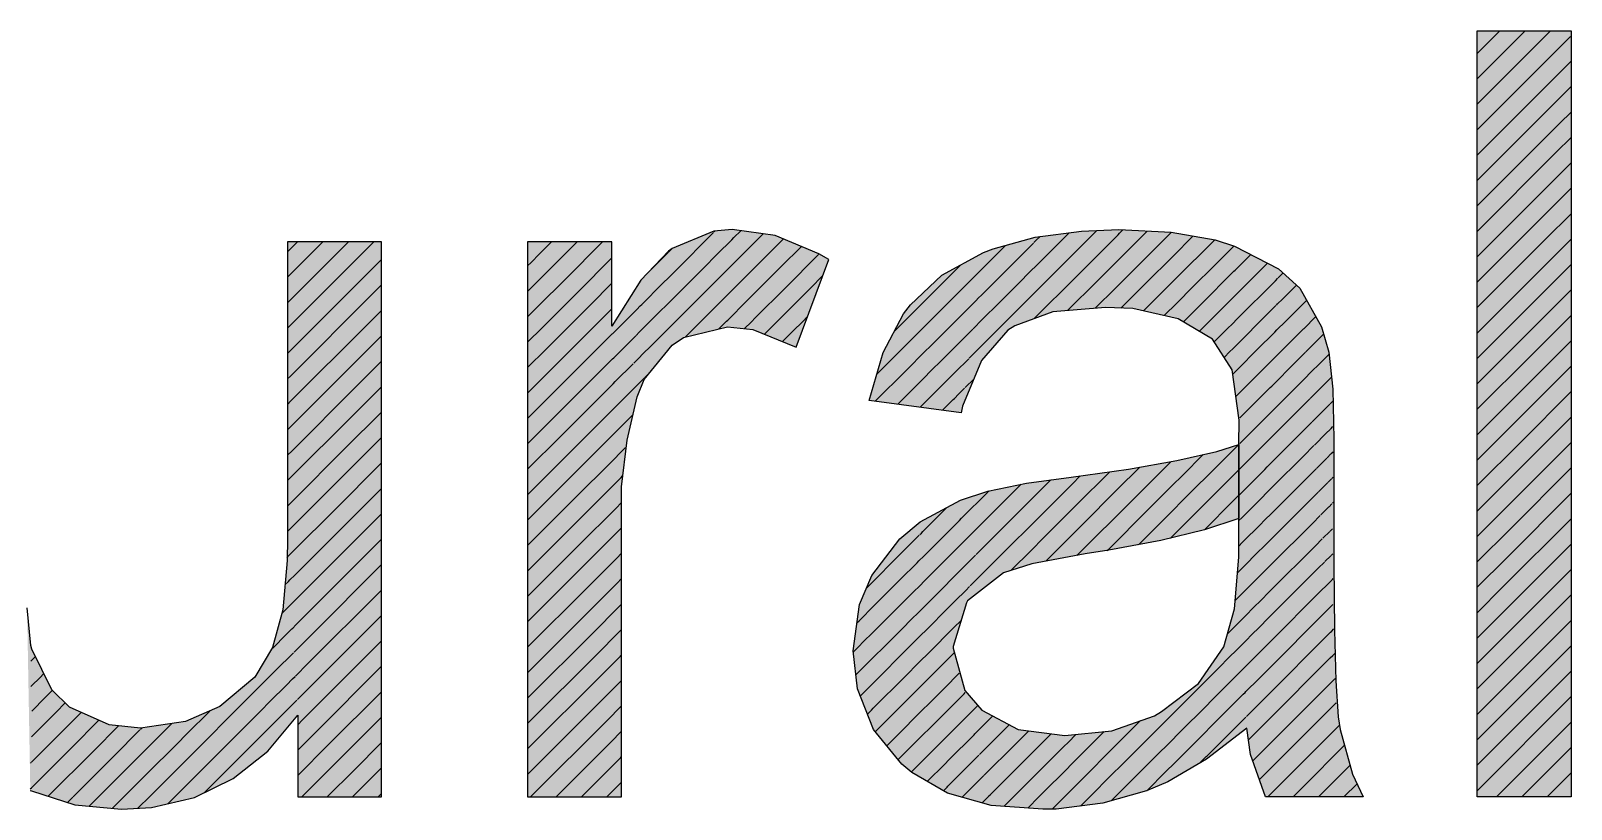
# Model space of a CAD drawing. Extents: x -15895 to 12929, y -2522 to 15173.
# Drawn here: x -8914.33 to -8892.9, y 11065.75 to 11076.58 of the extents above; entities that cross this region are included whole.
import ezdxf

# ---------------------------------------------------------------- set-up
doc = ezdxf.new("R2010")
doc.units = 0
doc.layers.add('MTH-CARIMBO-TXT1', color=1, linetype='Continuous')

msp = doc.modelspace()

# ---------------------------------------------------------------- linework, layer by layer
at = {"layer": 'MTH-CARIMBO-TXT1', "linetype": 'Continuous'}
for p, q in [((-8894.209, 11075.555), (-8893.187, 11076.577)), ((-8894.209, 11075.909), (-8893.54, 11076.577)), ((-8894.209, 11076.262), (-8893.894, 11076.577)), ((-8894.209, 11075.202), (-8892.911, 11076.5)), ((-8892.96, 11076.097), (-8892.901, 11076.156)), ((-8894.209, 11074.848), (-8892.96, 11076.097)), ((-8894.209, 11074.495), (-8893.01, 11075.694)), ((-8893.01, 11075.694), (-8892.901, 11075.802)), ((-8894.209, 11074.141), (-8893.059, 11075.291)), ((-8893.059, 11075.291), (-8892.901, 11075.448)), ((-8893.109, 11074.888), (-8892.901, 11075.095)), ((-8894.209, 11073.787), (-8893.109, 11074.888)), ((-8893.158, 11074.484), (-8892.901, 11074.741)), ((-8894.209, 11073.434), (-8893.158, 11074.484)), ((-8893.208, 11074.081), (-8892.901, 11074.388)), ((-8894.209, 11073.08), (-8893.208, 11074.081)), ((-8893.257, 11073.678), (-8892.901, 11074.034)), ((-8905.367, 11073.235), (-8904.83, 11073.773)), ((-8904.823, 11073.78), (-8904.811, 11073.792)), ((-8904.548, 11073.701), (-8904.453, 11073.797)), ((-8900.278, 11073.375), (-8899.884, 11073.769)), ((-8899.665, 11073.634), (-8899.5, 11073.8)), ((-8899.204, 11073.742), (-8899.183, 11073.763)), ((-8899.183, 11073.763), (-8899.136, 11073.81)), ((-8899.13, 11073.463), (-8898.8, 11073.793)), ((-8899.077, 11073.162), (-8898.471, 11073.768)), ((-8910.754, 11073.506), (-8910.619, 11073.641)), ((-8910.746, 11073.16), (-8910.265, 11073.641)), ((-8910.739, 11072.814), (-8909.911, 11073.641)), ((-8910.731, 11072.468), (-8909.558, 11073.641)), ((-8907.25, 11073.474), (-8907.083, 11073.641)), ((-8907.073, 11073.297), (-8906.729, 11073.641)), ((-8906.897, 11073.12), (-8906.376, 11073.641)), ((-8905.459, 11073.497), (-8905.407, 11073.549)), ((-8904.78, 11073.47), (-8904.578, 11073.671)), ((-8904.578, 11073.671), (-8904.548, 11073.701)), ((-8904.488, 11073.408), (-8904.142, 11073.754)), ((-8904.024, 11073.518), (-8903.948, 11073.595)), ((-8903.948, 11073.595), (-8903.859, 11073.683)), ((-8903.892, 11073.297), (-8903.61, 11073.578)), ((-8900.921, 11073.439), (-8900.768, 11073.593)), ((-8900.868, 11073.139), (-8900.382, 11073.625)), ((-8900.375, 11073.632), (-8900.346, 11073.661)), ((-8900.346, 11073.661), (-8900.29, 11073.717)), ((-8899.827, 11073.472), (-8899.665, 11073.634)), ((-8899.58, 11073.366), (-8899.204, 11073.742)), ((-8898.44, 11073.445), (-8898.162, 11073.723)), ((-8898.414, 11073.118), (-8897.86, 11073.672)), ((-8897.814, 11073.364), (-8897.594, 11073.584)), ((-8894.209, 11072.727), (-8893.257, 11073.678)), ((-8893.307, 11073.275), (-8892.901, 11073.681)), ((-8910.724, 11072.122), (-8909.502, 11073.344)), ((-8909.502, 11073.344), (-8909.449, 11073.396)), ((-8907.417, 11073.307), (-8907.369, 11073.355)), ((-8907.369, 11073.355), (-8907.25, 11073.474)), ((-8906.72, 11072.944), (-8906.244, 11073.419)), ((-8905.758, 11073.199), (-8905.464, 11073.492)), ((-8904.973, 11073.277), (-8904.78, 11073.47)), ((-8904.596, 11073.299), (-8904.488, 11073.408)), ((-8904.428, 11073.114), (-8904.024, 11073.518)), ((-8903.836, 11072.999), (-8903.371, 11073.464)), ((-8901.079, 11073.282), (-8901.025, 11073.335)), ((-8901.025, 11073.335), (-8900.921, 11073.439)), ((-8900.481, 11073.172), (-8900.278, 11073.375)), ((-8900.21, 11073.089), (-8899.827, 11073.472)), ((-8900.02, 11072.926), (-8899.58, 11073.366)), ((-8899.278, 11073.315), (-8899.13, 11073.463)), ((-8898.824, 11073.061), (-8898.44, 11073.445)), ((-8897.864, 11073.314), (-8897.814, 11073.364)), ((-8897.576, 11073.248), (-8897.359, 11073.465)), ((-8897.567, 11072.904), (-8897.125, 11073.346)), ((-8910.757, 11073.149), (-8910.746, 11073.16)), ((-8907.318, 11073.053), (-8907.073, 11073.297)), ((-8907.266, 11072.751), (-8906.897, 11073.12)), ((-8905.546, 11073.057), (-8905.446, 11073.157)), ((-8905.446, 11073.157), (-8905.407, 11073.195)), ((-8905.407, 11073.195), (-8905.367, 11073.235)), ((-8905.328, 11072.921), (-8904.973, 11073.277)), ((-8905.116, 11072.78), (-8904.736, 11073.16)), ((-8904.736, 11073.16), (-8904.596, 11073.299)), ((-8904.136, 11073.053), (-8903.892, 11073.297)), ((-8903.484, 11072.998), (-8903.309, 11073.172)), ((-8901.642, 11073.072), (-8901.394, 11073.319)), ((-8901.599, 11072.762), (-8901.108, 11073.252)), ((-8901.107, 11073.253), (-8901.079, 11073.282)), ((-8900.941, 11073.065), (-8900.868, 11073.139)), ((-8900.814, 11072.839), (-8900.53, 11073.123)), ((-8900.53, 11073.123), (-8900.481, 11073.172)), ((-8899.495, 11073.097), (-8899.278, 11073.315)), ((-8899.351, 11072.888), (-8899.077, 11073.162)), ((-8898.162, 11073.016), (-8897.864, 11073.314)), ((-8897.773, 11073.052), (-8897.592, 11073.233)), ((-8897.592, 11073.233), (-8897.576, 11073.248)), ((-8897.016, 11073.102), (-8896.982, 11073.135)), ((-8896.976, 11073.142), (-8896.958, 11073.159)), ((-8896.958, 11073.159), (-8896.908, 11073.209)), ((-8894.209, 11072.373), (-8893.307, 11073.275)), ((-8893.356, 11072.872), (-8892.901, 11073.327)), ((-8910.716, 11071.776), (-8909.578, 11072.914)), ((-8909.578, 11072.914), (-8909.449, 11073.043)), ((-8907.417, 11072.953), (-8907.318, 11073.053)), ((-8907.215, 11072.448), (-8906.72, 11072.944)), ((-8906.543, 11072.767), (-8906.244, 11073.066)), ((-8905.83, 11072.773), (-8905.546, 11073.057)), ((-8905.407, 11072.842), (-8905.328, 11072.921)), ((-8904.693, 11072.85), (-8904.615, 11072.927)), ((-8904.615, 11072.927), (-8904.428, 11073.114)), ((-8904.368, 11072.821), (-8904.136, 11073.053)), ((-8904.247, 11072.588), (-8903.836, 11072.999)), ((-8903.78, 11072.701), (-8903.484, 11072.998)), ((-8902.045, 11072.669), (-8901.642, 11073.072)), ((-8901.163, 11072.844), (-8901.086, 11072.921)), ((-8901.086, 11072.921), (-8900.941, 11073.065)), ((-8900.586, 11072.713), (-8900.21, 11073.089)), ((-8900.142, 11072.804), (-8900.02, 11072.926)), ((-8899.906, 11072.687), (-8899.495, 11073.097)), ((-8899.024, 11072.862), (-8898.824, 11073.061)), ((-8898.85, 11072.681), (-8898.414, 11073.118)), ((-8898.388, 11072.791), (-8898.162, 11073.016)), ((-8898.296, 11072.529), (-8897.874, 11072.951)), ((-8897.874, 11072.951), (-8897.773, 11073.052)), ((-8897.598, 11072.873), (-8897.567, 11072.904)), ((-8897.557, 11072.56), (-8897.016, 11073.102)), ((-8896.917, 11072.847), (-8896.722, 11073.042)), ((-8893.405, 11072.469), (-8892.901, 11072.974)), ((-8910.757, 11072.796), (-8910.739, 11072.814)), ((-8907.417, 11072.6), (-8907.266, 11072.751)), ((-8907.164, 11072.146), (-8906.543, 11072.767)), ((-8906.366, 11072.59), (-8906.244, 11072.712)), ((-8906.238, 11072.365), (-8905.877, 11072.726)), ((-8905.874, 11072.729), (-8905.852, 11072.75)), ((-8905.852, 11072.75), (-8905.83, 11072.773)), ((-8905.628, 11072.621), (-8905.432, 11072.817)), ((-8905.432, 11072.817), (-8905.407, 11072.842)), ((-8905.288, 11072.608), (-8905.116, 11072.78)), ((-8905.224, 11072.318), (-8904.693, 11072.85)), ((-8904.633, 11072.555), (-8904.368, 11072.821)), ((-8904.124, 11072.357), (-8903.78, 11072.701)), ((-8901.932, 11072.428), (-8901.599, 11072.762)), ((-8901.555, 11072.452), (-8901.166, 11072.84)), ((-8901.093, 11072.56), (-8900.857, 11072.796)), ((-8900.857, 11072.796), (-8900.814, 11072.839)), ((-8900.677, 11072.622), (-8900.586, 11072.713)), ((-8900.372, 11072.574), (-8900.142, 11072.804)), ((-8899.521, 11072.718), (-8899.41, 11072.829)), ((-8899.41, 11072.829), (-8899.351, 11072.888)), ((-8899.164, 11072.721), (-8899.024, 11072.862)), ((-8898.562, 11072.616), (-8898.388, 11072.791)), ((-8897.884, 11072.587), (-8897.731, 11072.74)), ((-8897.731, 11072.74), (-8897.598, 11072.873)), ((-8897.139, 11072.625), (-8897.008, 11072.756)), ((-8897.002, 11072.762), (-8896.985, 11072.779)), ((-8896.985, 11072.779), (-8896.917, 11072.847)), ((-8896.875, 11072.535), (-8896.653, 11072.758)), ((-8896.652, 11072.758), (-8896.58, 11072.83)), ((-8894.209, 11072.02), (-8893.356, 11072.872)), ((-8910.709, 11071.429), (-8909.654, 11072.484)), ((-8909.654, 11072.484), (-8909.449, 11072.689)), ((-8907.113, 11071.844), (-8906.366, 11072.59)), ((-8905.819, 11072.431), (-8905.628, 11072.621)), ((-8905.71, 11072.186), (-8905.418, 11072.477)), ((-8905.418, 11072.477), (-8905.407, 11072.488)), ((-8905.407, 11072.488), (-8905.288, 11072.608)), ((-8904.757, 11072.432), (-8904.649, 11072.54)), ((-8904.649, 11072.54), (-8904.633, 11072.555)), ((-8904.4, 11072.435), (-8904.308, 11072.527)), ((-8904.308, 11072.527), (-8904.247, 11072.588)), ((-8903.724, 11072.404), (-8903.596, 11072.532)), ((-8903.596, 11072.532), (-8903.521, 11072.607)), ((-8902.315, 11072.399), (-8902.146, 11072.568)), ((-8902.146, 11072.568), (-8902.045, 11072.669)), ((-8901.219, 11072.434), (-8901.093, 11072.56)), ((-8901.1, 11072.199), (-8900.773, 11072.527)), ((-8900.773, 11072.527), (-8900.76, 11072.539)), ((-8900.76, 11072.539), (-8900.677, 11072.622)), ((-8898.074, 11072.397), (-8897.884, 11072.587)), ((-8897.69, 11072.427), (-8897.604, 11072.513)), ((-8897.604, 11072.513), (-8897.557, 11072.56)), ((-8897.548, 11072.216), (-8897.139, 11072.625)), ((-8896.994, 11072.417), (-8896.875, 11072.535)), ((-8896.622, 11072.434), (-8896.454, 11072.603)), ((-8893.455, 11072.066), (-8892.901, 11072.62)), ((-8910.757, 11072.442), (-8910.731, 11072.468)), ((-8909.73, 11072.055), (-8909.449, 11072.336)), ((-8907.417, 11072.246), (-8907.215, 11072.448)), ((-8907.061, 11071.541), (-8906.242, 11072.361)), ((-8906.218, 11072.031), (-8905.913, 11072.336)), ((-8905.908, 11072.341), (-8905.864, 11072.385)), ((-8905.864, 11072.385), (-8905.819, 11072.431)), ((-8903.873, 11072.255), (-8903.724, 11072.404)), ((-8902.351, 11072.009), (-8902.016, 11072.344)), ((-8902.016, 11072.344), (-8901.932, 11072.428)), ((-8901.819, 11072.187), (-8901.555, 11072.452)), ((-8901.511, 11072.142), (-8901.224, 11072.429)), ((-8897.867, 11072.251), (-8897.69, 11072.427)), ((-8897.263, 11072.148), (-8897.034, 11072.376)), ((-8897.034, 11072.376), (-8897.024, 11072.387)), ((-8897.024, 11072.387), (-8896.994, 11072.417)), ((-8896.834, 11072.223), (-8896.624, 11072.433)), ((-8896.593, 11072.111), (-8896.37, 11072.333)), ((-8896.37, 11072.333), (-8896.345, 11072.358)), ((-8894.209, 11071.666), (-8893.405, 11072.469)), ((-8893.504, 11071.663), (-8892.901, 11072.266)), ((-8910.757, 11072.089), (-8910.724, 11072.122)), ((-8910.701, 11071.083), (-8909.73, 11072.055)), ((-8907.417, 11071.893), (-8907.164, 11072.146)), ((-8905.876, 11072.02), (-8905.808, 11072.088)), ((-8905.808, 11072.088), (-8905.71, 11072.186)), ((-8902.152, 11071.855), (-8901.886, 11072.121)), ((-8901.886, 11072.121), (-8901.819, 11072.187)), ((-8901.707, 11071.946), (-8901.511, 11072.142)), ((-8901.274, 11072.025), (-8901.1, 11072.199)), ((-8897.728, 11072.036), (-8897.649, 11072.115)), ((-8897.649, 11072.115), (-8897.61, 11072.154)), ((-8897.61, 11072.154), (-8897.548, 11072.216)), ((-8897.538, 11071.872), (-8897.263, 11072.148)), ((-8897.045, 11072.012), (-8897.003, 11072.054)), ((-8897.003, 11072.054), (-8896.834, 11072.223)), ((-8896.792, 11071.911), (-8896.595, 11072.108)), ((-8896.355, 11071.994), (-8896.27, 11072.08)), ((-8894.209, 11071.313), (-8893.455, 11072.066)), ((-8909.806, 11071.625), (-8909.449, 11071.982)), ((-8907.417, 11071.539), (-8907.113, 11071.844)), ((-8907.01, 11071.239), (-8906.235, 11072.014)), ((-8906.235, 11072.014), (-8906.218, 11072.031)), ((-8906.198, 11071.698), (-8905.95, 11071.946)), ((-8905.942, 11071.954), (-8905.876, 11072.02)), ((-8902.581, 11071.426), (-8902.152, 11071.855)), ((-8902.56, 11071.801), (-8902.351, 11072.009)), ((-8901.952, 11071.701), (-8901.756, 11071.897)), ((-8901.756, 11071.897), (-8901.707, 11071.946)), ((-8901.468, 11071.832), (-8901.282, 11072.017)), ((-8897.607, 11071.803), (-8897.538, 11071.872)), ((-8897.386, 11071.671), (-8897.061, 11071.996)), ((-8897.061, 11071.996), (-8897.045, 11072.012)), ((-8897.011, 11071.692), (-8896.792, 11071.911)), ((-8896.563, 11071.787), (-8896.356, 11071.994)), ((-8893.554, 11071.26), (-8892.901, 11071.913)), ((-8910.757, 11071.735), (-8910.716, 11071.776)), ((-8910.694, 11070.737), (-8909.806, 11071.625)), ((-8909.882, 11071.195), (-8909.449, 11071.628)), ((-8906.959, 11070.937), (-8906.228, 11071.668)), ((-8906.228, 11071.668), (-8906.198, 11071.698)), ((-8905.976, 11071.567), (-8905.888, 11071.654)), ((-8905.888, 11071.654), (-8905.797, 11071.746)), ((-8905.792, 11071.75), (-8905.72, 11071.822)), ((-8902.269, 11071.384), (-8901.952, 11071.701)), ((-8901.753, 11071.547), (-8901.626, 11071.674)), ((-8901.626, 11071.674), (-8901.594, 11071.705)), ((-8901.594, 11071.705), (-8901.468, 11071.832)), ((-8901.33, 11071.616), (-8901.208, 11071.738)), ((-8897.529, 11071.528), (-8897.386, 11071.671)), ((-8897.087, 11071.616), (-8897.067, 11071.637)), ((-8897.067, 11071.637), (-8897.011, 11071.692)), ((-8896.751, 11071.599), (-8896.566, 11071.784)), ((-8896.533, 11071.463), (-8896.342, 11071.654)), ((-8896.341, 11071.655), (-8896.263, 11071.733)), ((-8896.262, 11071.734), (-8896.235, 11071.761)), ((-8894.209, 11070.959), (-8893.504, 11071.663)), ((-8910.757, 11071.382), (-8910.709, 11071.429)), ((-8907.417, 11071.186), (-8907.061, 11071.541)), ((-8906.178, 11071.364), (-8905.986, 11071.556)), ((-8905.986, 11071.556), (-8905.976, 11071.567)), ((-8901.958, 11071.342), (-8901.753, 11071.547)), ((-8901.553, 11071.393), (-8901.496, 11071.45)), ((-8901.496, 11071.45), (-8901.481, 11071.465)), ((-8901.481, 11071.465), (-8901.424, 11071.522)), ((-8901.424, 11071.522), (-8901.34, 11071.606)), ((-8897.564, 11071.493), (-8897.529, 11071.528)), ((-8897.51, 11071.193), (-8897.087, 11071.616)), ((-8897.02, 11071.329), (-8896.751, 11071.599)), ((-8896.709, 11071.287), (-8896.537, 11071.459)), ((-8896.254, 11071.388), (-8896.217, 11071.425)), ((-8893.603, 11070.857), (-8892.901, 11071.559)), ((-8910.687, 11070.391), (-8909.882, 11071.195)), ((-8909.958, 11070.766), (-8909.449, 11071.275)), ((-8907.417, 11070.832), (-8907.01, 11071.239)), ((-8906.908, 11070.634), (-8906.221, 11071.321)), ((-8906.221, 11071.321), (-8906.178, 11071.364)), ((-8906.009, 11071.179), (-8905.953, 11071.236)), ((-8901.646, 11071.3), (-8901.553, 11071.393)), ((-8897.51, 11070.839), (-8897.113, 11071.237)), ((-8897.113, 11071.237), (-8897.088, 11071.261)), ((-8897.088, 11071.261), (-8897.02, 11071.329)), ((-8897.029, 11070.967), (-8896.709, 11071.287)), ((-8896.504, 11071.139), (-8896.328, 11071.314)), ((-8896.327, 11071.316), (-8896.257, 11071.386)), ((-8894.209, 11070.605), (-8893.554, 11071.26)), ((-8893.653, 11070.454), (-8892.901, 11071.206)), ((-8910.757, 11071.028), (-8910.701, 11071.083)), ((-8906.214, 11070.975), (-8906.158, 11071.031)), ((-8906.158, 11071.031), (-8906.023, 11071.166)), ((-8906.023, 11071.166), (-8906.009, 11071.179)), ((-8896.668, 11070.975), (-8896.508, 11071.134)), ((-8896.312, 11070.977), (-8896.25, 11071.039)), ((-8896.246, 11071.043), (-8896.215, 11071.074)), ((-8910.679, 11070.045), (-8909.958, 11070.766)), ((-8910.034, 11070.336), (-8909.449, 11070.921)), ((-8907.417, 11070.479), (-8906.959, 11070.937)), ((-8906.857, 11070.332), (-8906.214, 11070.975)), ((-8906.138, 11070.697), (-8906.059, 11070.776)), ((-8906.059, 11070.776), (-8906.046, 11070.789)), ((-8897.78, 11070.569), (-8897.525, 11070.825)), ((-8897.502, 11070.494), (-8897.139, 11070.857)), ((-8897.139, 11070.857), (-8897.11, 11070.886)), ((-8897.11, 11070.886), (-8897.029, 11070.967)), ((-8897.038, 11070.605), (-8896.668, 11070.975)), ((-8896.626, 11070.663), (-8896.479, 11070.81)), ((-8896.474, 11070.815), (-8896.314, 11070.975)), ((-8894.209, 11070.252), (-8893.603, 11070.857)), ((-8893.702, 11070.051), (-8892.901, 11070.852)), ((-8910.757, 11070.675), (-8910.694, 11070.737)), ((-8910.11, 11069.907), (-8909.449, 11070.568)), ((-8907.417, 11070.125), (-8906.908, 11070.634)), ((-8906.805, 11070.03), (-8906.206, 11070.629)), ((-8906.206, 11070.629), (-8906.138, 11070.697)), ((-8898.908, 11070.149), (-8898.472, 11070.585)), ((-8898.305, 11070.398), (-8898.019, 11070.685)), ((-8897.871, 11070.478), (-8897.78, 11070.569)), ((-8897.131, 11070.511), (-8897.038, 11070.605)), ((-8897.047, 11070.242), (-8896.626, 11070.663)), ((-8896.444, 11070.491), (-8896.3, 11070.635)), ((-8896.298, 11070.638), (-8896.243, 11070.692)), ((-8896.238, 11070.697), (-8896.213, 11070.723)), ((-8910.757, 11070.321), (-8910.687, 11070.391)), ((-8910.672, 11069.699), (-8910.034, 11070.336)), ((-8906.199, 11070.282), (-8906.118, 11070.364)), ((-8906.118, 11070.364), (-8906.096, 11070.386)), ((-8899.84, 11070.277), (-8899.731, 11070.386)), ((-8899.786, 11069.978), (-8899.32, 11070.444)), ((-8899.099, 11070.312), (-8899.018, 11070.393)), ((-8899.018, 11070.393), (-8898.902, 11070.509)), ((-8898.456, 11070.247), (-8898.305, 11070.398)), ((-8898.205, 11070.145), (-8897.871, 11070.478)), ((-8897.693, 11070.303), (-8897.526, 11070.47)), ((-8897.521, 11070.475), (-8897.502, 11070.494)), ((-8897.494, 11070.149), (-8897.165, 11070.477)), ((-8897.165, 11070.477), (-8897.131, 11070.511)), ((-8897.056, 11069.88), (-8896.585, 11070.351)), ((-8896.585, 11070.351), (-8896.45, 11070.485)), ((-8896.283, 11070.299), (-8896.237, 11070.345)), ((-8896.231, 11070.351), (-8896.211, 11070.371)), ((-8894.209, 11069.898), (-8893.653, 11070.454)), ((-8893.752, 11069.648), (-8892.901, 11070.499)), ((-8910.187, 11069.477), (-8909.449, 11070.214)), ((-8907.417, 11069.771), (-8906.857, 11070.332)), ((-8906.754, 11069.727), (-8906.199, 11070.282)), ((-8901.381, 11069.797), (-8901.017, 11070.161)), ((-8901.013, 11070.165), (-8901.001, 11070.178)), ((-8900.956, 11069.868), (-8900.554, 11070.271)), ((-8900.458, 11070.013), (-8900.14, 11070.331)), ((-8900.436, 11069.681), (-8899.946, 11070.171)), ((-8899.946, 11070.171), (-8899.84, 11070.277)), ((-8899.731, 11069.679), (-8899.192, 11070.219)), ((-8899.214, 11069.843), (-8898.908, 11070.149)), ((-8899.192, 11070.219), (-8899.099, 11070.312)), ((-8898.798, 11069.906), (-8898.456, 11070.247)), ((-8898.545, 11069.805), (-8898.205, 11070.145)), ((-8897.937, 11070.059), (-8897.693, 11070.303)), ((-8897.522, 11070.12), (-8897.494, 11070.149)), ((-8897.192, 11070.097), (-8897.153, 11070.136)), ((-8897.153, 11070.136), (-8897.047, 11070.242)), ((-8896.543, 11070.039), (-8896.422, 11070.16)), ((-8896.415, 11070.167), (-8896.287, 11070.295)), ((-8893.801, 11069.245), (-8892.901, 11070.145)), ((-8910.757, 11069.968), (-8910.679, 11070.045)), ((-8910.664, 11069.353), (-8910.11, 11069.907)), ((-8907.417, 11069.418), (-8906.805, 11070.03)), ((-8906.703, 11069.425), (-8906.192, 11069.936)), ((-8906.192, 11069.936), (-8906.11, 11070.018)), ((-8901.92, 11069.612), (-8901.585, 11069.947)), ((-8900.578, 11069.893), (-8900.458, 11070.013)), ((-8900.24, 11069.524), (-8899.786, 11069.978)), ((-8899.328, 11069.375), (-8898.798, 11069.906)), ((-8898.105, 11069.892), (-8897.937, 11070.059)), ((-8898.004, 11069.639), (-8897.606, 11070.037)), ((-8897.606, 11070.037), (-8897.526, 11070.117)), ((-8897.485, 11069.804), (-8897.192, 11070.097)), ((-8897.064, 11069.517), (-8896.543, 11070.039)), ((-8896.385, 11069.844), (-8896.273, 11069.956)), ((-8896.269, 11069.959), (-8896.23, 11069.999)), ((-8896.223, 11070.006), (-8896.209, 11070.02)), ((-8894.209, 11069.545), (-8893.702, 11070.051)), ((-8910.757, 11069.614), (-8910.672, 11069.699)), ((-8910.263, 11069.047), (-8909.449, 11069.861)), ((-8907.417, 11069.064), (-8906.754, 11069.727)), ((-8901.846, 11069.332), (-8901.41, 11069.768)), ((-8901.41, 11069.768), (-8901.381, 11069.797)), ((-8901.362, 11069.463), (-8901.101, 11069.723)), ((-8901.098, 11069.726), (-8900.956, 11069.868)), ((-8900.9, 11069.571), (-8900.578, 11069.893)), ((-8899.564, 11069.493), (-8899.214, 11069.843)), ((-8898.688, 11069.662), (-8898.545, 11069.805)), ((-8898.476, 11069.52), (-8898.105, 11069.892)), ((-8897.524, 11069.765), (-8897.485, 11069.804)), ((-8897.477, 11069.459), (-8897.218, 11069.718)), ((-8897.218, 11069.718), (-8897.175, 11069.761)), ((-8897.175, 11069.761), (-8897.056, 11069.88)), ((-8897.073, 11069.155), (-8896.502, 11069.727)), ((-8896.502, 11069.727), (-8896.393, 11069.836)), ((-8893.851, 11068.842), (-8892.901, 11069.792)), ((-8910.657, 11069.007), (-8910.187, 11069.477)), ((-8910.339, 11068.618), (-8909.449, 11069.507)), ((-8906.652, 11069.123), (-8906.185, 11069.589)), ((-8906.185, 11069.589), (-8906.11, 11069.665)), ((-8902.238, 11069.294), (-8901.97, 11069.562)), ((-8901.962, 11069.57), (-8901.94, 11069.592)), ((-8901.94, 11069.592), (-8901.92, 11069.612)), ((-8901.179, 11069.292), (-8900.9, 11069.571)), ((-8900.701, 11069.417), (-8900.436, 11069.681)), ((-8900.414, 11069.35), (-8900.24, 11069.524)), ((-8900.209, 11069.201), (-8899.731, 11069.679)), ((-8899.677, 11069.38), (-8899.564, 11069.493)), ((-8898.92, 11069.43), (-8898.688, 11069.662)), ((-8897.196, 11069.386), (-8897.064, 11069.517)), ((-8896.46, 11069.415), (-8896.364, 11069.511)), ((-8896.355, 11069.52), (-8896.259, 11069.616)), ((-8896.255, 11069.62), (-8896.223, 11069.652)), ((-8894.209, 11069.191), (-8893.752, 11069.648)), ((-8910.763, 11069.254), (-8910.743, 11069.274)), ((-8910.743, 11069.274), (-8910.664, 11069.353)), ((-8907.417, 11068.711), (-8906.703, 11069.425)), ((-8906.178, 11069.243), (-8906.11, 11069.311)), ((-8902.275, 11069.257), (-8902.238, 11069.294)), ((-8901.975, 11069.204), (-8901.908, 11069.271)), ((-8901.908, 11069.271), (-8901.846, 11069.332)), ((-8901.773, 11069.052), (-8901.429, 11069.395)), ((-8901.429, 11069.395), (-8901.362, 11069.463)), ((-8901.343, 11069.128), (-8901.186, 11069.285)), ((-8901.26, 11068.858), (-8900.843, 11069.275)), ((-8900.843, 11069.275), (-8900.701, 11069.417)), ((-8900.69, 11069.074), (-8900.414, 11069.35)), ((-8899.777, 11069.28), (-8899.677, 11069.38)), ((-8899.354, 11069.35), (-8899.328, 11069.375)), ((-8897.525, 11069.41), (-8897.477, 11069.459)), ((-8897.468, 11069.114), (-8897.244, 11069.338)), ((-8897.244, 11069.338), (-8897.196, 11069.386)), ((-8897.082, 11068.793), (-8896.46, 11069.415)), ((-8896.326, 11069.196), (-8896.245, 11069.277)), ((-8896.24, 11069.281), (-8896.217, 11069.305)), ((-8893.9, 11068.439), (-8892.901, 11069.438)), ((-8910.415, 11068.188), (-8909.449, 11069.154)), ((-8907.417, 11068.357), (-8906.652, 11069.123)), ((-8906.6, 11068.82), (-8906.178, 11069.243)), ((-8902.627, 11068.904), (-8902.275, 11069.257)), ((-8902.234, 11068.944), (-8901.999, 11069.179)), ((-8901.999, 11069.179), (-8901.975, 11069.204)), ((-8901.875, 11068.949), (-8901.773, 11069.052)), ((-8901.448, 11069.023), (-8901.343, 11069.128)), ((-8897.544, 11069.038), (-8897.517, 11069.065)), ((-8897.517, 11069.065), (-8897.468, 11069.114)), ((-8897.218, 11069.011), (-8897.073, 11069.155)), ((-8897.091, 11068.43), (-8896.419, 11069.103)), ((-8896.419, 11069.103), (-8896.335, 11069.186)), ((-8894.209, 11068.838), (-8893.801, 11069.245)), ((-8893.949, 11068.036), (-8892.901, 11069.084)), ((-8910.794, 11068.87), (-8910.744, 11068.92)), ((-8910.744, 11068.92), (-8910.724, 11068.94)), ((-8910.724, 11068.94), (-8910.657, 11069.007)), ((-8910.649, 11068.661), (-8910.263, 11069.047)), ((-8906.549, 11068.518), (-8906.171, 11068.896)), ((-8906.171, 11068.896), (-8906.11, 11068.958)), ((-8902.701, 11068.83), (-8902.627, 11068.904)), ((-8902.624, 11068.555), (-8902.331, 11068.847)), ((-8902.331, 11068.847), (-8902.234, 11068.944)), ((-8902.028, 11068.797), (-8901.987, 11068.837)), ((-8901.987, 11068.837), (-8901.875, 11068.949)), ((-8901.699, 11068.772), (-8901.448, 11069.023)), ((-8901.323, 11068.794), (-8901.27, 11068.848)), ((-8897.46, 11068.769), (-8897.27, 11068.958)), ((-8897.27, 11068.958), (-8897.218, 11069.011)), ((-8896.377, 11068.791), (-8896.306, 11068.862)), ((-8896.306, 11068.862), (-8896.296, 11068.872)), ((-8896.296, 11068.872), (-8896.231, 11068.937)), ((-8896.226, 11068.942), (-8896.21, 11068.958)), ((-8894.209, 11068.484), (-8893.851, 11068.842)), ((-8910.704, 11068.606), (-8910.649, 11068.661)), ((-8910.491, 11067.758), (-8909.449, 11068.8)), ((-8907.417, 11068.004), (-8906.6, 11068.82)), ((-8902.231, 11068.594), (-8902.028, 11068.797)), ((-8902, 11068.471), (-8901.843, 11068.628)), ((-8901.843, 11068.628), (-8901.699, 11068.772)), ((-8901.626, 11068.492), (-8901.468, 11068.65)), ((-8901.468, 11068.65), (-8901.323, 11068.794)), ((-8897.576, 11068.652), (-8897.501, 11068.728)), ((-8897.501, 11068.728), (-8897.46, 11068.769)), ((-8897.297, 11068.578), (-8897.239, 11068.635)), ((-8897.239, 11068.635), (-8897.082, 11068.793)), ((-8897.1, 11068.068), (-8896.377, 11068.791)), ((-8893.999, 11067.633), (-8892.901, 11068.731)), ((-8910.838, 11068.472), (-8910.819, 11068.491)), ((-8910.819, 11068.491), (-8910.721, 11068.589)), ((-8910.721, 11068.589), (-8910.704, 11068.606)), ((-8910.642, 11068.315), (-8910.339, 11068.618)), ((-8910.567, 11067.329), (-8909.449, 11068.446)), ((-8907.417, 11067.65), (-8906.549, 11068.518)), ((-8906.498, 11068.216), (-8906.164, 11068.55)), ((-8906.164, 11068.55), (-8906.11, 11068.604)), ((-8902.778, 11068.4), (-8902.624, 11068.555)), ((-8902.62, 11068.205), (-8902.388, 11068.437)), ((-8902.388, 11068.437), (-8902.231, 11068.594)), ((-8902.228, 11068.243), (-8902.057, 11068.415)), ((-8902.057, 11068.415), (-8902, 11068.471)), ((-8901.81, 11068.307), (-8901.626, 11068.492)), ((-8897.485, 11068.39), (-8897.451, 11068.423)), ((-8897.451, 11068.423), (-8897.297, 11068.578)), ((-8897.261, 11068.26), (-8897.091, 11068.43)), ((-8897.109, 11067.705), (-8896.336, 11068.479)), ((-8896.336, 11068.479), (-8896.277, 11068.537)), ((-8896.277, 11068.537), (-8896.266, 11068.548)), ((-8896.266, 11068.548), (-8896.217, 11068.597)), ((-8894.209, 11068.131), (-8893.9, 11068.439)), ((-8910.775, 11068.181), (-8910.698, 11068.258)), ((-8910.698, 11068.258), (-8910.685, 11068.271)), ((-8910.685, 11068.271), (-8910.642, 11068.315)), ((-8907.417, 11067.297), (-8906.498, 11068.216)), ((-8906.447, 11067.913), (-8906.157, 11068.204)), ((-8906.157, 11068.204), (-8906.11, 11068.25)), ((-8902.836, 11068.342), (-8902.806, 11068.372)), ((-8902.806, 11068.372), (-8902.778, 11068.4)), ((-8902.743, 11068.082), (-8902.62, 11068.205)), ((-8902.445, 11068.026), (-8902.228, 11068.243)), ((-8902.012, 11068.105), (-8901.81, 11068.307)), ((-8901.778, 11067.986), (-8901.552, 11068.212)), ((-8901.552, 11068.212), (-8901.487, 11068.277)), ((-8901.487, 11068.277), (-8901.389, 11068.374)), ((-8897.683, 11068.192), (-8897.562, 11068.313)), ((-8897.562, 11068.313), (-8897.485, 11068.39)), ((-8897.443, 11068.078), (-8897.323, 11068.199)), ((-8897.323, 11068.199), (-8897.261, 11068.26)), ((-8896.294, 11068.167), (-8896.248, 11068.212)), ((-8896.248, 11068.212), (-8896.236, 11068.224)), ((-8896.236, 11068.224), (-8896.203, 11068.258)), ((-8894.048, 11067.23), (-8892.901, 11068.377)), ((-8910.981, 11067.975), (-8910.966, 11067.99)), ((-8910.963, 11067.993), (-8910.775, 11068.181)), ((-8910.634, 11067.969), (-8910.415, 11068.188)), ((-8910.548, 11066.994), (-8909.449, 11068.093)), ((-8902.888, 11067.937), (-8902.815, 11068.009)), ((-8902.815, 11068.009), (-8902.743, 11068.082)), ((-8902.616, 11067.855), (-8902.445, 11068.026)), ((-8902.224, 11067.893), (-8902.085, 11068.032)), ((-8902.085, 11068.032), (-8902.012, 11068.105)), ((-8902.025, 11067.739), (-8901.778, 11067.986)), ((-8897.686, 11067.836), (-8897.529, 11067.992)), ((-8897.529, 11067.992), (-8897.469, 11068.052)), ((-8897.469, 11068.052), (-8897.443, 11068.078)), ((-8897.283, 11067.885), (-8897.1, 11068.068)), ((-8897.118, 11067.343), (-8896.294, 11068.167)), ((-8894.209, 11067.777), (-8893.949, 11068.036)), ((-8894.098, 11066.827), (-8892.901, 11068.024)), ((-8914.327, 11067.811), (-8914.313, 11067.825)), ((-8914.313, 11067.825), (-8914.28, 11067.859)), ((-8914.28, 11067.859), (-8914.263, 11067.876)), ((-8910.867, 11067.736), (-8910.731, 11067.872)), ((-8910.731, 11067.872), (-8910.675, 11067.928)), ((-8910.666, 11067.937), (-8910.634, 11067.969)), ((-8907.417, 11066.943), (-8906.447, 11067.913)), ((-8906.396, 11067.611), (-8906.149, 11067.857)), ((-8906.149, 11067.857), (-8906.11, 11067.897)), ((-8902.824, 11067.647), (-8902.707, 11067.764)), ((-8902.707, 11067.764), (-8902.616, 11067.855)), ((-8902.501, 11067.616), (-8902.224, 11067.893)), ((-8901.746, 11067.665), (-8901.504, 11067.906)), ((-8901.503, 11067.907), (-8901.484, 11067.926)), ((-8897.775, 11067.746), (-8897.686, 11067.836)), ((-8897.435, 11067.733), (-8897.349, 11067.819)), ((-8897.349, 11067.819), (-8897.283, 11067.885)), ((-8897.126, 11066.981), (-8896.252, 11067.855)), ((-8896.252, 11067.855), (-8896.219, 11067.888)), ((-8896.219, 11067.888), (-8896.207, 11067.9)), ((-8896.207, 11067.9), (-8896.189, 11067.918)), ((-8914.315, 11067.47), (-8914.203, 11067.581)), ((-8914.203, 11067.581), (-8914.147, 11067.638)), ((-8911.183, 11067.42), (-8910.984, 11067.619)), ((-8910.984, 11067.619), (-8910.867, 11067.736)), ((-8910.771, 11067.478), (-8910.687, 11067.563)), ((-8910.687, 11067.563), (-8910.652, 11067.597)), ((-8910.646, 11067.603), (-8910.627, 11067.622)), ((-8910.627, 11067.622), (-8910.491, 11067.758)), ((-8910.369, 11066.82), (-8909.449, 11067.739)), ((-8907.417, 11066.589), (-8906.396, 11067.611)), ((-8902.852, 11067.619), (-8902.824, 11067.647)), ((-8902.613, 11067.505), (-8902.501, 11067.616)), ((-8902.221, 11067.543), (-8902.114, 11067.65)), ((-8902.114, 11067.65), (-8902.025, 11067.739)), ((-8902.037, 11067.373), (-8901.746, 11067.665)), ((-8901.517, 11067.54), (-8901.415, 11067.642)), ((-8898.08, 11067.441), (-8897.775, 11067.746)), ((-8897.839, 11067.329), (-8897.607, 11067.56)), ((-8897.607, 11067.56), (-8897.496, 11067.672)), ((-8897.496, 11067.672), (-8897.453, 11067.715)), ((-8897.453, 11067.715), (-8897.435, 11067.733)), ((-8897.304, 11067.51), (-8897.109, 11067.705)), ((-8896.211, 11067.543), (-8896.19, 11067.563)), ((-8896.19, 11067.563), (-8896.177, 11067.576)), ((-8894.209, 11067.424), (-8893.999, 11067.633)), ((-8894.147, 11066.424), (-8892.901, 11067.67)), ((-8914.326, 11067.459), (-8914.315, 11067.47)), ((-8914.127, 11067.304), (-8914.034, 11067.398)), ((-8911.655, 11066.948), (-8911.266, 11067.337)), ((-8911.266, 11067.337), (-8911.183, 11067.42)), ((-8911.001, 11067.248), (-8910.771, 11067.478)), ((-8910.19, 11066.645), (-8909.449, 11067.386)), ((-8906.344, 11067.309), (-8906.142, 11067.511)), ((-8906.142, 11067.511), (-8906.11, 11067.543)), ((-8902.791, 11067.326), (-8902.672, 11067.446)), ((-8902.672, 11067.446), (-8902.613, 11067.505)), ((-8902.558, 11067.206), (-8902.221, 11067.543)), ((-8902.143, 11067.267), (-8902.037, 11067.373)), ((-8902.05, 11067.007), (-8901.713, 11067.344)), ((-8901.713, 11067.344), (-8901.518, 11067.539)), ((-8901.531, 11067.173), (-8901.346, 11067.357)), ((-8901.346, 11067.357), (-8901.329, 11067.374)), ((-8898.585, 11066.936), (-8898.115, 11067.406)), ((-8898.115, 11067.406), (-8898.08, 11067.441)), ((-8897.529, 11067.285), (-8897.463, 11067.352)), ((-8897.463, 11067.352), (-8897.437, 11067.377)), ((-8897.437, 11067.377), (-8897.426, 11067.388)), ((-8897.426, 11067.388), (-8897.375, 11067.439)), ((-8897.375, 11067.439), (-8897.304, 11067.51)), ((-8897.326, 11067.135), (-8897.118, 11067.343)), ((-8897.135, 11066.618), (-8896.211, 11067.543)), ((-8914.316, 11067.115), (-8914.127, 11067.304)), ((-8913.975, 11067.103), (-8913.849, 11067.229)), ((-8911.13, 11067.119), (-8911.001, 11067.248)), ((-8911.018, 11066.878), (-8910.675, 11067.221)), ((-8910.675, 11067.221), (-8910.642, 11067.253)), ((-8910.642, 11067.253), (-8910.629, 11067.267)), ((-8910.619, 11067.276), (-8910.567, 11067.329)), ((-8907.417, 11066.236), (-8906.344, 11067.309)), ((-8906.293, 11067.006), (-8906.135, 11067.164)), ((-8906.135, 11067.164), (-8906.11, 11067.19)), ((-8902.691, 11067.073), (-8902.636, 11067.128)), ((-8902.636, 11067.128), (-8902.609, 11067.155)), ((-8902.609, 11067.155), (-8902.558, 11067.206)), ((-8902.582, 11066.829), (-8902.218, 11067.193)), ((-8902.218, 11067.193), (-8902.143, 11067.267)), ((-8901.681, 11067.023), (-8901.531, 11067.172)), ((-8901.263, 11067.086), (-8901.155, 11067.194)), ((-8898.275, 11066.892), (-8898.046, 11067.122)), ((-8898.046, 11067.122), (-8897.839, 11067.329)), ((-8897.903, 11066.911), (-8897.529, 11067.285)), ((-8897.401, 11067.059), (-8897.326, 11067.135)), ((-8897.144, 11066.256), (-8896.169, 11067.231)), ((-8894.209, 11067.07), (-8894.048, 11067.23)), ((-8894.197, 11066.021), (-8892.901, 11067.317)), ((-8914.317, 11066.76), (-8914.05, 11067.027)), ((-8914.05, 11067.027), (-8913.975, 11067.103)), ((-8913.915, 11066.809), (-8913.777, 11066.947)), ((-8913.777, 11066.947), (-8913.626, 11067.098)), ((-8913.759, 11066.612), (-8913.381, 11066.989)), ((-8913.218, 11066.799), (-8913.106, 11066.911)), ((-8912.757, 11066.553), (-8912.368, 11066.942)), ((-8912.156, 11066.801), (-8911.839, 11067.117)), ((-8911.803, 11066.799), (-8911.655, 11066.948)), ((-8911.361, 11066.889), (-8911.13, 11067.119)), ((-8910.615, 11066.927), (-8910.548, 11066.994)), ((-8910.011, 11066.471), (-8909.449, 11067.032)), ((-8907.376, 11065.924), (-8906.293, 11067.006)), ((-8902.172, 11066.885), (-8902.05, 11067.007)), ((-8902.062, 11066.641), (-8901.681, 11067.023)), ((-8901.544, 11066.806), (-8901.277, 11067.073)), ((-8901.277, 11067.073), (-8901.263, 11067.086)), ((-8901.198, 11066.799), (-8901.077, 11066.919)), ((-8901.077, 11066.919), (-8900.949, 11067.047)), ((-8901.046, 11066.597), (-8900.719, 11066.924)), ((-8899.196, 11066.679), (-8898.891, 11066.984)), ((-8898.66, 11066.861), (-8898.585, 11066.936)), ((-8898.012, 11066.802), (-8897.903, 11066.911)), ((-8897.967, 11066.494), (-8897.451, 11067.01)), ((-8897.451, 11067.01), (-8897.429, 11067.031)), ((-8897.418, 11067.043), (-8897.401, 11067.059)), ((-8897.347, 11066.76), (-8897.126, 11066.981)), ((-8896.859, 11066.187), (-8896.125, 11066.922)), ((-8893.941, 11065.924), (-8892.901, 11066.963)), ((-8914.319, 11066.405), (-8913.974, 11066.75)), ((-8913.974, 11066.75), (-8913.915, 11066.809)), ((-8913.346, 11066.671), (-8913.218, 11066.799)), ((-8913.173, 11066.49), (-8912.81, 11066.854)), ((-8912.801, 11066.862), (-8912.78, 11066.883)), ((-8912.299, 11066.657), (-8912.156, 11066.801)), ((-8912.118, 11066.485), (-8911.803, 11066.799)), ((-8911.599, 11066.65), (-8911.361, 11066.889)), ((-8911.456, 11066.44), (-8911.078, 11066.818)), ((-8911.078, 11066.818), (-8911.018, 11066.878)), ((-8910.615, 11066.574), (-8910.369, 11066.82)), ((-8907.022, 11065.924), (-8906.242, 11066.704)), ((-8906.242, 11066.704), (-8906.128, 11066.818)), ((-8906.128, 11066.818), (-8906.11, 11066.836)), ((-8902.422, 11066.635), (-8902.214, 11066.842)), ((-8902.214, 11066.842), (-8902.172, 11066.885)), ((-8902.075, 11066.275), (-8901.648, 11066.702)), ((-8901.648, 11066.702), (-8901.545, 11066.805)), ((-8901.558, 11066.438), (-8901.208, 11066.788)), ((-8901.208, 11066.788), (-8901.198, 11066.799)), ((-8900.687, 11066.602), (-8900.557, 11066.732)), ((-8900.557, 11066.732), (-8900.45, 11066.839)), ((-8900.473, 11066.462), (-8900.136, 11066.799)), ((-8899.896, 11066.686), (-8899.791, 11066.791)), ((-8899.769, 11066.46), (-8899.397, 11066.832)), ((-8899.067, 11066.454), (-8898.726, 11066.795)), ((-8898.726, 11066.795), (-8898.66, 11066.861)), ((-8898.556, 11066.612), (-8898.275, 11066.892)), ((-8898.435, 11066.379), (-8898.012, 11066.802)), ((-8897.39, 11066.717), (-8897.347, 11066.76)), ((-8894.209, 11066.716), (-8894.098, 11066.827)), ((-8913.897, 11066.473), (-8913.856, 11066.514)), ((-8913.856, 11066.514), (-8913.759, 11066.612)), ((-8913.741, 11066.276), (-8913.346, 11066.671)), ((-8913.612, 11066.051), (-8913.173, 11066.49)), ((-8912.916, 11066.394), (-8912.757, 11066.553)), ((-8912.713, 11066.243), (-8912.299, 11066.657)), ((-8912.529, 11066.074), (-8912.118, 11066.485)), ((-8911.94, 11066.31), (-8911.599, 11066.65)), ((-8910.615, 11066.22), (-8910.19, 11066.645)), ((-8909.832, 11066.296), (-8909.449, 11066.679)), ((-8906.121, 11066.471), (-8906.11, 11066.483)), ((-8902.262, 11066.442), (-8902.211, 11066.492)), ((-8902.211, 11066.492), (-8902.201, 11066.503)), ((-8902.201, 11066.503), (-8902.062, 11066.641)), ((-8901.571, 11066.071), (-8901.139, 11066.503)), ((-8901.132, 11066.511), (-8901.046, 11066.597)), ((-8901.015, 11066.274), (-8900.687, 11066.602)), ((-8900.39, 11066.192), (-8900.006, 11066.576)), ((-8900.006, 11066.576), (-8899.965, 11066.617)), ((-8899.965, 11066.617), (-8899.896, 11066.686)), ((-8899.641, 11066.234), (-8899.326, 11066.549)), ((-8899.326, 11066.549), (-8899.196, 11066.679)), ((-8898.769, 11066.399), (-8898.6, 11066.568)), ((-8898.6, 11066.568), (-8898.556, 11066.612)), ((-8898.07, 11066.391), (-8897.978, 11066.483)), ((-8897.978, 11066.483), (-8897.967, 11066.494)), ((-8897.33, 11066.424), (-8897.135, 11066.618)), ((-8896.635, 11066.058), (-8896.053, 11066.64)), ((-8893.587, 11065.924), (-8892.901, 11066.61)), ((-8914.334, 11066.39), (-8914.322, 11066.402)), ((-8914.32, 11066.051), (-8913.897, 11066.473)), ((-8913.797, 11066.22), (-8913.741, 11066.276)), ((-8913.128, 11066.182), (-8912.916, 11066.394)), ((-8912.08, 11066.17), (-8911.94, 11066.31)), ((-8911.914, 11065.982), (-8911.544, 11066.352)), ((-8911.544, 11066.352), (-8911.456, 11066.44)), ((-8910.558, 11065.924), (-8910.011, 11066.471)), ((-8910.204, 11065.924), (-8909.832, 11066.296)), ((-8909.653, 11066.122), (-8909.449, 11066.325)), ((-8906.669, 11065.924), (-8906.191, 11066.402)), ((-8906.191, 11066.402), (-8906.121, 11066.471)), ((-8901.859, 11066.137), (-8901.616, 11066.38)), ((-8901.616, 11066.38), (-8901.558, 11066.438)), ((-8901.066, 11066.223), (-8901.015, 11066.274)), ((-8900.881, 11066.054), (-8900.473, 11066.462)), ((-8900.012, 11066.217), (-8899.769, 11066.46)), ((-8899.377, 11066.145), (-8899.067, 11066.454)), ((-8898.938, 11066.229), (-8898.769, 11066.399)), ((-8898.806, 11066.008), (-8898.541, 11066.274)), ((-8898.541, 11066.274), (-8898.526, 11066.288)), ((-8898.526, 11066.288), (-8898.435, 11066.379)), ((-8896.158, 11066.182), (-8895.977, 11066.363)), ((-8894.209, 11066.363), (-8894.147, 11066.424)), ((-8914.335, 11066.036), (-8914.32, 11066.05)), ((-8914.086, 11065.931), (-8913.821, 11066.196)), ((-8913.821, 11066.196), (-8913.797, 11066.22)), ((-8913.722, 11065.941), (-8913.612, 11066.051)), ((-8913.516, 11065.793), (-8913.128, 11066.182)), ((-8913.023, 11065.933), (-8912.713, 11066.243)), ((-8912.669, 11065.933), (-8912.529, 11066.074)), ((-8912.421, 11065.828), (-8912.08, 11066.17)), ((-8909.851, 11065.924), (-8909.653, 11066.122)), ((-8906.315, 11065.924), (-8906.139, 11066.099)), ((-8906.139, 11066.099), (-8906.114, 11066.125)), ((-8901.633, 11066.009), (-8901.583, 11066.059)), ((-8901.583, 11066.059), (-8901.571, 11066.071)), ((-8901.371, 11065.918), (-8901.07, 11066.219)), ((-8900.984, 11065.952), (-8900.881, 11066.054)), ((-8900.791, 11065.791), (-8900.39, 11066.192)), ((-8900.306, 11065.923), (-8900.157, 11066.071)), ((-8900.157, 11066.071), (-8900.012, 11066.217)), ((-8900.058, 11065.817), (-8899.641, 11066.234)), ((-8899.514, 11066.008), (-8899.377, 11066.145)), ((-8899.301, 11065.867), (-8898.938, 11066.229)), ((-8897.237, 11066.163), (-8897.144, 11066.256)), ((-8897.112, 11065.934), (-8896.859, 11066.187)), ((-8896.769, 11065.924), (-8896.635, 11066.058)), ((-8896.416, 11065.924), (-8896.158, 11066.182)), ((-8896.062, 11065.924), (-8895.879, 11066.106)), ((-8893.234, 11065.924), (-8892.901, 11066.256)), ((-8913.819, 11065.845), (-8913.745, 11065.919)), ((-8913.738, 11065.926), (-8913.722, 11065.941)), ((-8913.193, 11065.764), (-8913.083, 11065.873)), ((-8913.083, 11065.873), (-8913.023, 11065.933)), ((-8912.839, 11065.764), (-8912.669, 11065.933)), ((-8909.497, 11065.924), (-8909.473, 11065.947)), ((-8909.473, 11065.947), (-8909.449, 11065.972)), ((-8901.096, 11065.84), (-8901.001, 11065.934)), ((-8901, 11065.936), (-8900.984, 11065.952)), ((-8900.461, 11065.767), (-8900.306, 11065.923)), ((-8899.727, 11065.795), (-8899.514, 11066.008)), ((-8897.123, 11065.924), (-8897.112, 11065.934)), ((-8894.209, 11066.009), (-8894.197, 11066.021)), ((-8900.123, 11065.752), (-8900.058, 11065.817))]:
    msp.add_line(p, q, dxfattribs=at)
for points in [[(-8894.209, 11065.924), (-8894.209, 11076.577), (-8892.901, 11076.577), (-8892.901, 11065.924), (-8894.209, 11065.924)], [(-8904.571, 11073.813), (-8904.825, 11073.791), (-8905.407, 11073.551), (-8905.46, 11073.514), (-8905.841, 11073.111), (-8906.244, 11072.468), (-8906.244, 11073.641), (-8907.417, 11073.641), (-8907.417, 11065.924), (-8906.11, 11065.924), (-8906.11, 11069.965), (-8906.11, 11070.234), (-8906.035, 11070.884), (-8905.893, 11071.489), (-8905.796, 11071.729), (-8905.407, 11072.207), (-8905.251, 11072.311), (-8904.638, 11072.461), (-8904.287, 11072.423), (-8903.682, 11072.177), (-8903.226, 11073.395), (-8903.368, 11073.477), (-8903.973, 11073.731), (-8904.571, 11073.813)], [(-8898.004, 11069.637), (-8898.609, 11069.487), (-8899.334, 11069.353), (-8899.662, 11069.301), (-8900.402, 11069.166), (-8900.798, 11069.039), (-8901.299, 11068.651), (-8901.313, 11068.621), (-8901.5, 11068.016), (-8901.5, 11067.993), (-8901.336, 11067.403), (-8901.097, 11067.127), (-8900.596, 11066.858), (-8899.946, 11066.775), (-8899.289, 11066.843), (-8898.699, 11067.052), (-8898.602, 11067.112), (-8898.086, 11067.5), (-8897.735, 11068.008), (-8897.586, 11068.539), (-8897.526, 11069.256), (-8897.526, 11069.315), (-8897.526, 11069.794), (-8897.526, 11070.825), (-8897.518, 11071.161), (-8897.615, 11071.863), (-8897.892, 11072.289), (-8898.37, 11072.573), (-8898.998, 11072.715), (-8899.379, 11072.73), (-8900.111, 11072.67), (-8900.641, 11072.476), (-8900.738, 11072.416), (-8901.104, 11071.99), (-8901.366, 11071.355), (-8901.388, 11071.265), (-8902.666, 11071.437), (-8902.471, 11072.102), (-8902.188, 11072.64), (-8902.09, 11072.767), (-8901.657, 11073.178), (-8901.074, 11073.492), (-8900.94, 11073.544), (-8900.357, 11073.708), (-8899.715, 11073.791), (-8899.192, 11073.813), (-8898.467, 11073.776), (-8897.854, 11073.671), (-8897.586, 11073.581), (-8896.973, 11073.268), (-8896.674, 11072.999), (-8896.375, 11072.461), (-8896.271, 11072.11), (-8896.218, 11071.594), (-8896.203, 11070.899), (-8896.203, 11069.159), (-8896.196, 11068.24), (-8896.174, 11067.537), (-8896.144, 11067.037), (-8896.114, 11066.858), (-8895.942, 11066.238), (-8895.793, 11065.924), (-8897.152, 11065.924), (-8897.361, 11066.514), (-8897.414, 11066.88), (-8897.974, 11066.447), (-8898.512, 11066.133), (-8898.811, 11066.006), (-8899.416, 11065.834), (-8900.066, 11065.752), (-8900.253, 11065.752), (-8900.97, 11065.804), (-8901.575, 11065.976), (-8902.075, 11066.26), (-8902.21, 11066.379), (-8902.606, 11066.858), (-8902.83, 11067.425), (-8902.89, 11067.956), (-8902.8, 11068.598), (-8902.628, 11069.002), (-8902.24, 11069.51), (-8901.956, 11069.749), (-8901.396, 11070.048), (-8901.015, 11070.175), (-8900.477, 11070.287), (-8899.857, 11070.369), (-8899.057, 11070.481), (-8898.385, 11070.6), (-8897.832, 11070.727), (-8897.526, 11070.825), (-8897.526, 11069.794), (-8898.004, 11069.637)], [(-8909.449, 11073.641), (-8910.757, 11073.641), (-8910.757, 11069.51), (-8910.764, 11069.211), (-8910.824, 11068.524), (-8910.966, 11068.001), (-8911.212, 11067.59), (-8911.698, 11067.179), (-8912.176, 11066.97), (-8912.804, 11066.88), (-8913.237, 11066.925), (-8913.79, 11067.171), (-8914.036, 11067.41), (-8914.313, 11067.978), (-8914.328, 11068.03), (-8914.38, 11068.553)], [(-8914.335, 11066.013), (-8914.32, 11066.006), (-8913.715, 11065.812), (-8913.065, 11065.752), (-8912.647, 11065.774), (-8912.049, 11065.916), (-8911.511, 11066.178), (-8911.033, 11066.559), (-8910.615, 11067.059), (-8910.615, 11065.924), (-8909.449, 11065.924), (-8909.449, 11073.641)]]:
    msp.add_lwpolyline(points, dxfattribs=at)
for points in [[(-8894.209, 11065.924), (-8894.209, 11076.577), (-8892.901, 11076.577)], [(-8894.209, 11065.924), (-8892.901, 11076.577), (-8892.901, 11065.924)], [(-8905.407, 11073.551), (-8905.251, 11072.311), (-8904.825, 11073.791)], [(-8905.251, 11072.311), (-8904.638, 11072.461), (-8904.825, 11073.791)], [(-8904.825, 11073.791), (-8904.638, 11072.461), (-8904.571, 11073.813)], [(-8904.638, 11072.461), (-8904.287, 11072.423), (-8904.571, 11073.813)], [(-8904.571, 11073.813), (-8904.287, 11072.423), (-8903.973, 11073.731)], [(-8899.715, 11073.791), (-8900.111, 11072.67), (-8900.357, 11073.708)], [(-8899.715, 11073.791), (-8899.379, 11072.73), (-8900.111, 11072.67)], [(-8899.192, 11073.813), (-8899.379, 11072.73), (-8899.715, 11073.791)], [(-8899.192, 11073.813), (-8898.998, 11072.715), (-8899.379, 11072.73)], [(-8898.467, 11073.776), (-8898.998, 11072.715), (-8899.192, 11073.813)], [(-8898.467, 11073.776), (-8898.37, 11072.573), (-8898.998, 11072.715)], [(-8898.37, 11072.573), (-8898.467, 11073.776), (-8897.854, 11073.671)], [(-8910.615, 11067.059), (-8909.449, 11073.641), (-8910.757, 11073.641)], [(-8910.615, 11067.059), (-8910.757, 11073.641), (-8910.757, 11069.51)], [(-8910.615, 11067.059), (-8909.449, 11065.924), (-8909.449, 11073.641)], [(-8906.244, 11072.468), (-8906.244, 11073.641), (-8907.417, 11073.641)], [(-8906.244, 11072.468), (-8907.417, 11073.641), (-8906.11, 11065.924)], [(-8906.11, 11065.924), (-8907.417, 11073.641), (-8907.417, 11065.924)], [(-8905.46, 11073.514), (-8905.407, 11072.207), (-8905.407, 11073.551)], [(-8905.407, 11072.207), (-8905.251, 11072.311), (-8905.407, 11073.551)], [(-8904.287, 11072.423), (-8903.682, 11072.177), (-8903.973, 11073.731)], [(-8903.973, 11073.731), (-8903.682, 11072.177), (-8903.368, 11073.477)], [(-8900.738, 11072.416), (-8900.94, 11073.544), (-8900.357, 11073.708)], [(-8900.738, 11072.416), (-8900.357, 11073.708), (-8900.641, 11072.476)], [(-8900.357, 11073.708), (-8900.111, 11072.67), (-8900.641, 11072.476)], [(-8897.892, 11072.289), (-8898.37, 11072.573), (-8897.854, 11073.671)], [(-8897.615, 11071.863), (-8897.892, 11072.289), (-8897.854, 11073.671)], [(-8897.586, 11073.581), (-8897.615, 11071.863), (-8897.854, 11073.671)], [(-8897.518, 11071.161), (-8897.615, 11071.863), (-8897.586, 11073.581)], [(-8897.518, 11071.161), (-8897.586, 11073.581), (-8896.973, 11073.268)], [(-8905.841, 11073.111), (-8905.796, 11071.729), (-8905.46, 11073.514)], [(-8905.796, 11071.729), (-8905.407, 11072.207), (-8905.46, 11073.514)], [(-8903.682, 11072.177), (-8903.226, 11073.395), (-8903.368, 11073.477)], [(-8901.657, 11073.178), (-8901.074, 11073.492), (-8901.388, 11071.265)], [(-8901.388, 11071.265), (-8901.074, 11073.492), (-8901.366, 11071.355)], [(-8901.074, 11073.492), (-8901.104, 11071.99), (-8901.366, 11071.355)], [(-8900.738, 11072.416), (-8901.104, 11071.99), (-8901.074, 11073.492)], [(-8900.738, 11072.416), (-8901.074, 11073.492), (-8900.94, 11073.544)], [(-8902.09, 11072.767), (-8901.657, 11073.178), (-8901.388, 11071.265)], [(-8897.518, 11071.161), (-8896.973, 11073.268), (-8897.414, 11066.88)], [(-8897.414, 11066.88), (-8896.973, 11073.268), (-8897.361, 11066.514)], [(-8896.973, 11073.268), (-8897.152, 11065.924), (-8897.361, 11066.514)], [(-8897.152, 11065.924), (-8896.973, 11073.268), (-8896.144, 11067.037)], [(-8896.973, 11073.268), (-8896.674, 11072.999), (-8896.144, 11067.037)], [(-8906.244, 11072.468), (-8906.11, 11070.234), (-8905.841, 11073.111)], [(-8905.841, 11073.111), (-8906.11, 11070.234), (-8906.035, 11070.884)], [(-8906.035, 11070.884), (-8905.893, 11071.489), (-8905.841, 11073.111)], [(-8905.893, 11071.489), (-8905.796, 11071.729), (-8905.841, 11073.111)], [(-8896.144, 11067.037), (-8896.674, 11072.999), (-8896.174, 11067.537)], [(-8896.674, 11072.999), (-8896.375, 11072.461), (-8896.174, 11067.537)], [(-8901.388, 11071.265), (-8902.188, 11072.64), (-8902.09, 11072.767)], [(-8901.388, 11071.265), (-8902.471, 11072.102), (-8902.188, 11072.64)], [(-8906.244, 11072.468), (-8906.11, 11065.924), (-8906.11, 11070.234)], [(-8896.174, 11067.537), (-8896.375, 11072.461), (-8896.196, 11068.24)], [(-8896.375, 11072.461), (-8896.271, 11072.11), (-8896.196, 11068.24)], [(-8901.388, 11071.265), (-8902.666, 11071.437), (-8902.471, 11072.102)], [(-8896.196, 11068.24), (-8896.271, 11072.11), (-8896.203, 11069.159)], [(-8896.271, 11072.11), (-8896.218, 11071.594), (-8896.203, 11069.159)], [(-8896.203, 11069.159), (-8896.218, 11071.594), (-8896.203, 11070.899)], [(-8897.518, 11071.161), (-8897.414, 11066.88), (-8897.526, 11069.256)], [(-8897.518, 11071.161), (-8897.526, 11069.256), (-8897.526, 11069.315)], [(-8897.518, 11071.161), (-8897.526, 11069.315), (-8897.526, 11069.794)], [(-8897.518, 11071.161), (-8897.526, 11069.794), (-8897.526, 11070.825)], [(-8897.526, 11070.825), (-8897.526, 11069.794), (-8897.832, 11070.727)], [(-8898.385, 11070.6), (-8898.609, 11069.487), (-8899.057, 11070.481)], [(-8898.004, 11069.637), (-8898.609, 11069.487), (-8898.385, 11070.6)], [(-8897.832, 11070.727), (-8898.004, 11069.637), (-8898.385, 11070.6)], [(-8897.526, 11069.794), (-8898.004, 11069.637), (-8897.832, 11070.727)], [(-8900.402, 11069.166), (-8900.477, 11070.287), (-8899.857, 11070.369)], [(-8900.402, 11069.166), (-8899.857, 11070.369), (-8899.662, 11069.301)], [(-8899.662, 11069.301), (-8899.857, 11070.369), (-8899.057, 11070.481)], [(-8899.057, 11070.481), (-8899.334, 11069.353), (-8899.662, 11069.301)], [(-8898.609, 11069.487), (-8899.334, 11069.353), (-8899.057, 11070.481)], [(-8906.11, 11070.234), (-8906.11, 11065.924), (-8906.11, 11069.965)], [(-8901.313, 11068.621), (-8901.396, 11070.048), (-8901.015, 11070.175)], [(-8901.299, 11068.651), (-8901.313, 11068.621), (-8901.015, 11070.175)], [(-8901.299, 11068.651), (-8901.015, 11070.175), (-8900.798, 11069.039)], [(-8900.798, 11069.039), (-8901.015, 11070.175), (-8900.477, 11070.287)], [(-8900.798, 11069.039), (-8900.477, 11070.287), (-8900.402, 11069.166)], [(-8901.956, 11069.749), (-8901.396, 11070.048), (-8901.5, 11068.016)], [(-8901.313, 11068.621), (-8901.5, 11068.016), (-8901.396, 11070.048)], [(-8902.24, 11069.51), (-8901.956, 11069.749), (-8902.21, 11066.379)], [(-8902.21, 11066.379), (-8901.956, 11069.749), (-8902.075, 11066.26)], [(-8901.956, 11069.749), (-8901.575, 11065.976), (-8902.075, 11066.26)], [(-8901.956, 11069.749), (-8901.5, 11068.016), (-8901.575, 11065.976)], [(-8910.615, 11067.059), (-8910.757, 11069.51), (-8910.764, 11069.211)], [(-8902.628, 11069.002), (-8902.24, 11069.51), (-8902.606, 11066.858)], [(-8902.606, 11066.858), (-8902.24, 11069.51), (-8902.21, 11066.379)], [(-8910.615, 11067.059), (-8910.764, 11069.211), (-8910.824, 11068.524)], [(-8897.414, 11066.88), (-8897.586, 11068.539), (-8897.526, 11069.256)], [(-8902.8, 11068.598), (-8902.628, 11069.002), (-8902.606, 11066.858)], [(-8914.38, 11068.553), (-8914.335, 11066.013), (-8914.328, 11068.03)], [(-8910.615, 11067.059), (-8910.824, 11068.524), (-8910.966, 11068.001)], [(-8902.83, 11067.425), (-8902.89, 11067.956), (-8902.8, 11068.598)], [(-8902.83, 11067.425), (-8902.8, 11068.598), (-8902.606, 11066.858)], [(-8897.735, 11068.008), (-8897.586, 11068.539), (-8897.414, 11066.88)], [(-8914.328, 11068.03), (-8914.335, 11066.013), (-8914.32, 11066.006)], [(-8914.328, 11068.03), (-8914.32, 11066.006), (-8914.313, 11067.978)], [(-8914.313, 11067.978), (-8914.32, 11066.006), (-8913.715, 11065.812)], [(-8914.313, 11067.978), (-8913.715, 11065.812), (-8914.036, 11067.41)], [(-8911.212, 11067.59), (-8911.033, 11066.559), (-8910.966, 11068.001)], [(-8910.615, 11067.059), (-8910.966, 11068.001), (-8911.033, 11066.559)], [(-8901.575, 11065.976), (-8901.5, 11068.016), (-8901.5, 11067.993)], [(-8901.575, 11065.976), (-8901.5, 11067.993), (-8900.97, 11065.804)], [(-8900.97, 11065.804), (-8901.5, 11067.993), (-8901.336, 11067.403)], [(-8898.086, 11067.5), (-8897.735, 11068.008), (-8897.974, 11066.447)], [(-8897.974, 11066.447), (-8897.735, 11068.008), (-8897.414, 11066.88)], [(-8911.698, 11067.179), (-8911.511, 11066.178), (-8911.212, 11067.59)], [(-8911.511, 11066.178), (-8911.033, 11066.559), (-8911.212, 11067.59)], [(-8914.036, 11067.41), (-8913.715, 11065.812), (-8913.79, 11067.171)], [(-8901.336, 11067.403), (-8901.097, 11067.127), (-8900.97, 11065.804)], [(-8898.602, 11067.112), (-8898.086, 11067.5), (-8898.512, 11066.133)], [(-8898.512, 11066.133), (-8898.086, 11067.5), (-8897.974, 11066.447)], [(-8913.79, 11067.171), (-8913.715, 11065.812), (-8913.237, 11066.925)], [(-8912.176, 11066.97), (-8912.049, 11065.916), (-8911.698, 11067.179)], [(-8912.049, 11065.916), (-8911.511, 11066.178), (-8911.698, 11067.179)], [(-8901.097, 11067.127), (-8900.596, 11066.858), (-8900.97, 11065.804)], [(-8913.715, 11065.812), (-8913.065, 11065.752), (-8913.237, 11066.925)], [(-8913.237, 11066.925), (-8913.065, 11065.752), (-8912.804, 11066.88)], [(-8912.804, 11066.88), (-8912.647, 11065.774), (-8912.176, 11066.97)], [(-8912.647, 11065.774), (-8912.049, 11065.916), (-8912.176, 11066.97)], [(-8910.615, 11067.059), (-8910.615, 11065.924), (-8909.449, 11065.924)], [(-8898.699, 11067.052), (-8898.811, 11066.006), (-8899.289, 11066.843)], [(-8898.699, 11067.052), (-8898.512, 11066.133), (-8898.811, 11066.006)], [(-8898.699, 11067.052), (-8898.602, 11067.112), (-8898.512, 11066.133)], [(-8896.144, 11067.037), (-8896.114, 11066.858), (-8897.152, 11065.924)], [(-8913.065, 11065.752), (-8912.647, 11065.774), (-8912.804, 11066.88)], [(-8900.97, 11065.804), (-8900.596, 11066.858), (-8900.253, 11065.752)], [(-8900.596, 11066.858), (-8899.946, 11066.775), (-8900.253, 11065.752)], [(-8900.253, 11065.752), (-8899.946, 11066.775), (-8900.066, 11065.752)], [(-8899.946, 11066.775), (-8899.416, 11065.834), (-8900.066, 11065.752)], [(-8899.289, 11066.843), (-8899.416, 11065.834), (-8899.946, 11066.775)], [(-8899.289, 11066.843), (-8898.811, 11066.006), (-8899.416, 11065.834)], [(-8896.114, 11066.858), (-8895.942, 11066.238), (-8897.152, 11065.924)], [(-8895.942, 11066.238), (-8895.793, 11065.924), (-8897.152, 11065.924)], [(-8894.209, 11065.924), (-8892.901, 11065.924), (-8894.209, 11065.924)]]:
    msp.add_solid(points, dxfattribs=at)

doc.saveas('drawing.dxf')
